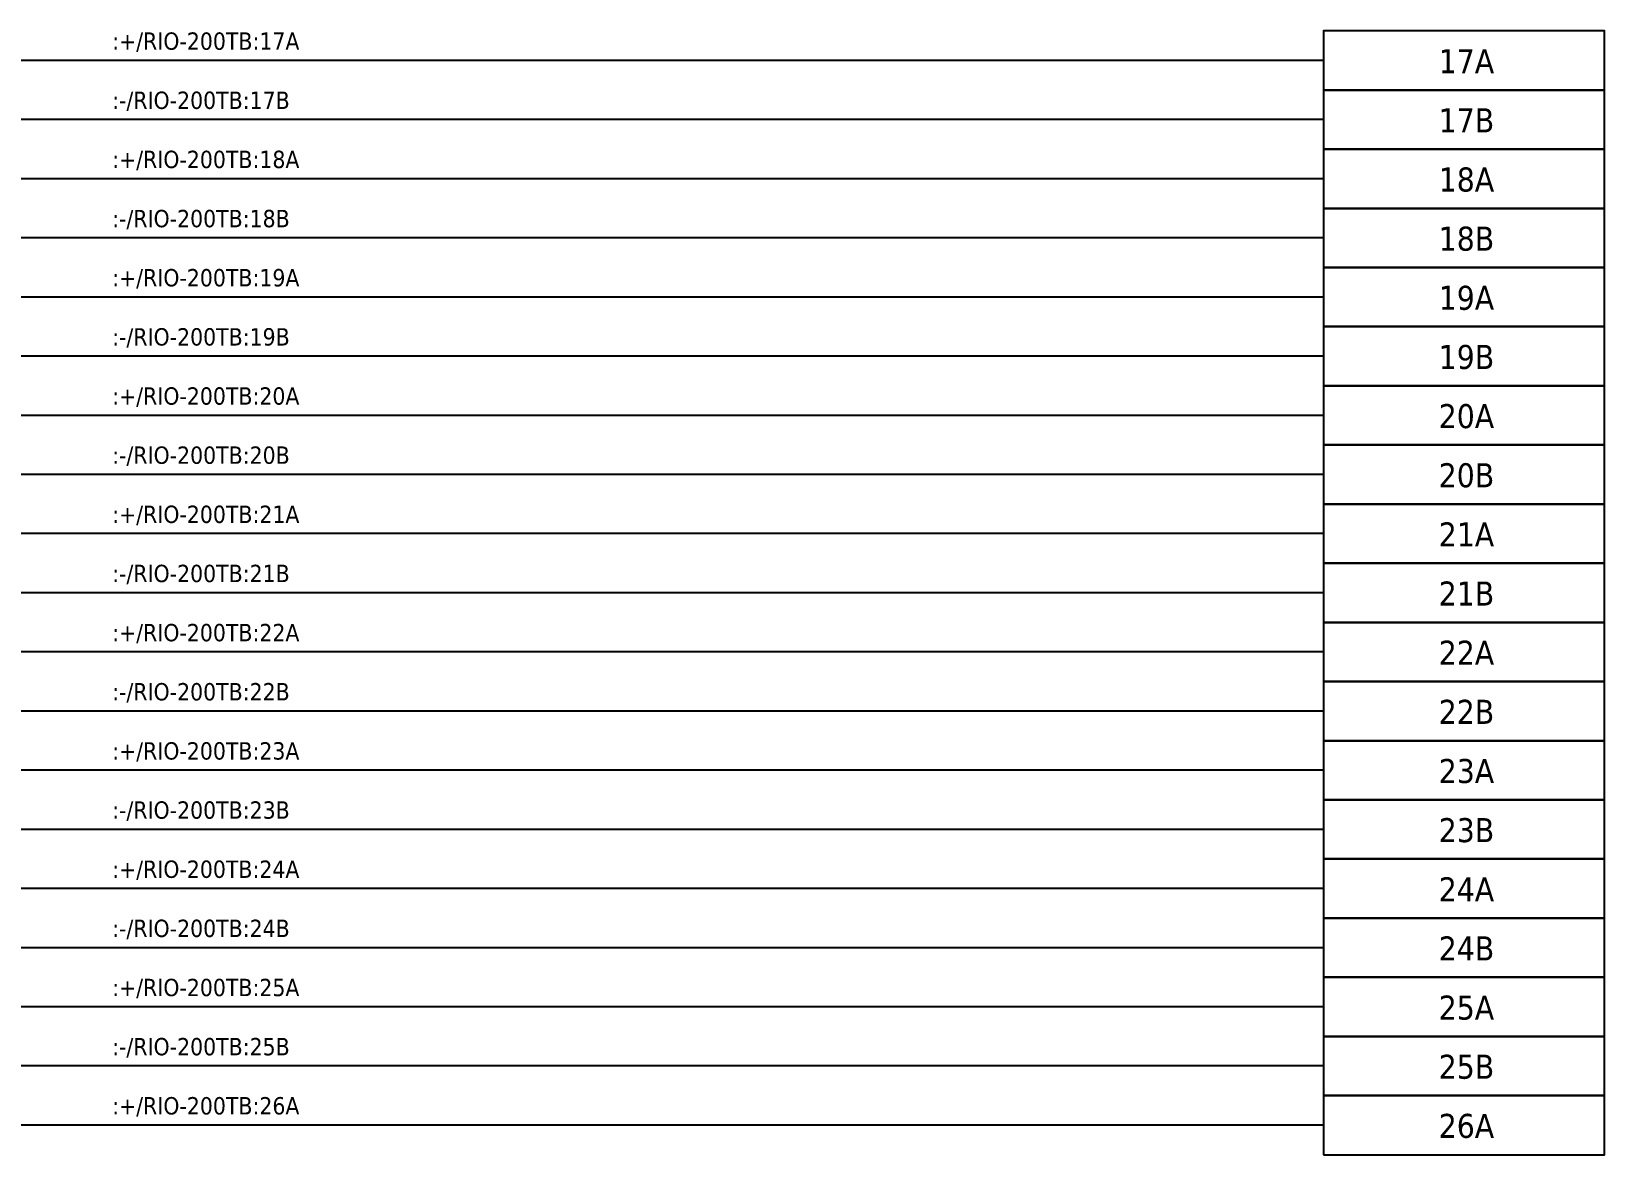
# Model space of a CAD drawing. Header units: millimetres. Extents: x 0 to 1792788, y -13 to 262234.
# Drawn here: x 100.6 to 207, y 75.6 to 151 of the extents above; entities that cross this region are included whole.
import ezdxf
from ezdxf.enums import TextEntityAlignment as Align

# ---------------------------------------------------------------- set-up
doc = ezdxf.new("R2010")
doc.units = ezdxf.units.MM
for name, color, linetype, lineweight in [('EPLAN300', 5, 'Continuous', 25), ('EPLAN311', 7, 'Continuous', 25), ('EPLAN405', 7, 'Continuous', 25), ('EPLAN421', 5, 'Continuous', 35), ('EPLAN433', 251, 'Continuous', 35), ('EPLAN501', 7, 'Continuous', 35)]:
    doc.layers.add(name, color=color, linetype=linetype, lineweight=lineweight)
doc.styles.add('Tahoma', font='')
doc.styles.get('Tahoma').set_extended_font_data('Tahoma')

# ---------------------------------------------------------------- blocks, each defined once
blk = doc.blocks.new('EPLSYM_LibrarySPECIAL_en_US_Symbol427_Variant5_Placement1_32')
at = {"layer": 'EPLAN421', "color": 5, "style": 'Tahoma'}
for tag, p in [('17_20029[1]', (-0.9525, 3.335)), ('17_20029[2]', (20.0025, 3.335))]:
    blk.add_attdef(tag, text='', height=1.1739, dxfattribs=at).set_placement(p, align=Align.BOTTOM_RIGHT)
at = {"layer": 'EPLAN433', "color": 251, "style": 'Tahoma'}
blk.add_attdef('17_20406_1', text='', height=1.6254, dxfattribs=at).set_placement((0.9525, 1.5875), align=Align.BOTTOM_RIGHT)
blk.add_attdef('17_20406', text='', height=1.6254, dxfattribs=at).set_placement((0.9525, 1.5875), align=Align.BOTTOM_LEFT)
blk = doc.blocks.new('EPLSYM_LibrarySPECIAL_en_US_Symbol427_Variant5_Placement1_33')
at = {"layer": 'EPLAN421', "color": 5, "style": 'Tahoma'}
for tag, p in [('17_20029[1]', (-0.9525, 3.335)), ('17_20029[2]', (20.0025, 3.335))]:
    blk.add_attdef(tag, text='', height=1.1739, dxfattribs=at).set_placement(p, align=Align.BOTTOM_RIGHT)
at = {"layer": 'EPLAN433', "color": 251, "style": 'Tahoma'}
blk.add_attdef('17_20406_1', text='', height=1.6254, dxfattribs=at).set_placement((0.9525, 1.5875), align=Align.BOTTOM_RIGHT)
blk.add_attdef('17_20406', text='', height=1.6254, dxfattribs=at).set_placement((0.9525, 1.5875), align=Align.BOTTOM_LEFT)
blk = doc.blocks.new('EPLSYM_LibrarySPECIAL_en_US_Symbol427_Variant5_Placement1_34')
at = {"layer": 'EPLAN421', "color": 5, "style": 'Tahoma'}
for tag, p in [('17_20029[1]', (-0.9525, 3.335)), ('17_20029[2]', (20.0025, 3.335))]:
    blk.add_attdef(tag, text='', height=1.1739, dxfattribs=at).set_placement(p, align=Align.BOTTOM_RIGHT)
at = {"layer": 'EPLAN433', "color": 251, "style": 'Tahoma'}
blk.add_attdef('17_20406_1', text='', height=1.6254, dxfattribs=at).set_placement((0.9525, 1.5875), align=Align.BOTTOM_RIGHT)
blk.add_attdef('17_20406', text='', height=1.6254, dxfattribs=at).set_placement((0.9525, 1.5875), align=Align.BOTTOM_LEFT)
blk = doc.blocks.new('EPLSYM_LibrarySPECIAL_en_US_Symbol427_Variant5_Placement1_35')
at = {"layer": 'EPLAN421', "color": 5, "style": 'Tahoma'}
for tag, p in [('17_20029[1]', (-0.9525, 3.335)), ('17_20029[2]', (20.0025, 3.335))]:
    blk.add_attdef(tag, text='', height=1.1739, dxfattribs=at).set_placement(p, align=Align.BOTTOM_RIGHT)
at = {"layer": 'EPLAN433', "color": 251, "style": 'Tahoma'}
blk.add_attdef('17_20406_1', text='', height=1.6254, dxfattribs=at).set_placement((0.9525, 1.5875), align=Align.BOTTOM_RIGHT)
blk.add_attdef('17_20406', text='', height=1.6254, dxfattribs=at).set_placement((0.9525, 1.5875), align=Align.BOTTOM_LEFT)
blk = doc.blocks.new('EPLSYM_LibrarySPECIAL_en_US_Symbol427_Variant5_Placement1_36')
at = {"layer": 'EPLAN421', "color": 5, "style": 'Tahoma'}
for tag, p in [('17_20029[1]', (-0.9525, 3.335)), ('17_20029[2]', (20.0025, 3.335))]:
    blk.add_attdef(tag, text='', height=1.1739, dxfattribs=at).set_placement(p, align=Align.BOTTOM_RIGHT)
at = {"layer": 'EPLAN433', "color": 251, "style": 'Tahoma'}
blk.add_attdef('17_20406_1', text='', height=1.6254, dxfattribs=at).set_placement((0.9525, 1.5875), align=Align.BOTTOM_RIGHT)
blk.add_attdef('17_20406', text='', height=1.6254, dxfattribs=at).set_placement((0.9525, 1.5875), align=Align.BOTTOM_LEFT)
blk = doc.blocks.new('EPLSYM_LibrarySPECIAL_en_US_Symbol427_Variant5_Placement1_37')
at = {"layer": 'EPLAN421', "color": 5, "style": 'Tahoma'}
for tag, p in [('17_20029[1]', (-0.9525, 3.335)), ('17_20029[2]', (20.0025, 3.335))]:
    blk.add_attdef(tag, text='', height=1.1739, dxfattribs=at).set_placement(p, align=Align.BOTTOM_RIGHT)
at = {"layer": 'EPLAN433', "color": 251, "style": 'Tahoma'}
blk.add_attdef('17_20406_1', text='', height=1.6254, dxfattribs=at).set_placement((0.9525, 1.5875), align=Align.BOTTOM_RIGHT)
blk.add_attdef('17_20406', text='', height=1.6254, dxfattribs=at).set_placement((0.9525, 1.5875), align=Align.BOTTOM_LEFT)
blk = doc.blocks.new('EPLSYM_LibrarySPECIAL_en_US_Symbol427_Variant5_Placement1_38')
at = {"layer": 'EPLAN421', "color": 5, "style": 'Tahoma'}
for tag, p in [('17_20029[1]', (-0.9525, 3.335)), ('17_20029[2]', (20.0025, 3.335))]:
    blk.add_attdef(tag, text='', height=1.1739, dxfattribs=at).set_placement(p, align=Align.BOTTOM_RIGHT)
at = {"layer": 'EPLAN433', "color": 251, "style": 'Tahoma'}
blk.add_attdef('17_20406_1', text='', height=1.6254, dxfattribs=at).set_placement((0.9525, 1.5875), align=Align.BOTTOM_RIGHT)
blk.add_attdef('17_20406', text='', height=1.6254, dxfattribs=at).set_placement((0.9525, 1.5875), align=Align.BOTTOM_LEFT)
blk = doc.blocks.new('EPLSYM_LibrarySPECIAL_en_US_Symbol427_Variant5_Placement1_39')
at = {"layer": 'EPLAN421', "color": 5, "style": 'Tahoma'}
for tag, p in [('17_20029[1]', (-0.9525, 3.335)), ('17_20029[2]', (20.0025, 3.335))]:
    blk.add_attdef(tag, text='', height=1.1739, dxfattribs=at).set_placement(p, align=Align.BOTTOM_RIGHT)
at = {"layer": 'EPLAN433', "color": 251, "style": 'Tahoma'}
blk.add_attdef('17_20406_1', text='', height=1.6254, dxfattribs=at).set_placement((0.9525, 1.5875), align=Align.BOTTOM_RIGHT)
blk.add_attdef('17_20406', text='', height=1.6254, dxfattribs=at).set_placement((0.9525, 1.5875), align=Align.BOTTOM_LEFT)
blk = doc.blocks.new('EPLSYM_LibrarySPECIAL_en_US_Symbol427_Variant5_Placement1_40')
at = {"layer": 'EPLAN421', "color": 5, "style": 'Tahoma'}
for tag, p in [('17_20029[1]', (-0.9525, 3.335)), ('17_20029[2]', (20.0025, 3.335))]:
    blk.add_attdef(tag, text='', height=1.1739, dxfattribs=at).set_placement(p, align=Align.BOTTOM_RIGHT)
at = {"layer": 'EPLAN433', "color": 251, "style": 'Tahoma'}
blk.add_attdef('17_20406_1', text='', height=1.6254, dxfattribs=at).set_placement((0.9525, 1.5875), align=Align.BOTTOM_RIGHT)
blk.add_attdef('17_20406', text='', height=1.6254, dxfattribs=at).set_placement((0.9525, 1.5875), align=Align.BOTTOM_LEFT)
blk = doc.blocks.new('EPLSYM_LibrarySPECIAL_en_US_Symbol427_Variant5_Placement1_41')
at = {"layer": 'EPLAN421', "color": 5, "style": 'Tahoma'}
for tag, p in [('17_20029[1]', (-0.9525, 3.335)), ('17_20029[2]', (20.0025, 3.335))]:
    blk.add_attdef(tag, text='', height=1.1739, dxfattribs=at).set_placement(p, align=Align.BOTTOM_RIGHT)
at = {"layer": 'EPLAN433', "color": 251, "style": 'Tahoma'}
blk.add_attdef('17_20406_1', text='', height=1.6254, dxfattribs=at).set_placement((0.9525, 1.5875), align=Align.BOTTOM_RIGHT)
blk.add_attdef('17_20406', text='', height=1.6254, dxfattribs=at).set_placement((0.9525, 1.5875), align=Align.BOTTOM_LEFT)
blk = doc.blocks.new('EPLSYM_LibrarySPECIAL_en_US_Symbol427_Variant5_Placement1_42')
at = {"layer": 'EPLAN421', "color": 5, "style": 'Tahoma'}
for tag, p in [('17_20029[1]', (-0.9525, 3.335)), ('17_20029[2]', (20.0025, 3.335))]:
    blk.add_attdef(tag, text='', height=1.1739, dxfattribs=at).set_placement(p, align=Align.BOTTOM_RIGHT)
at = {"layer": 'EPLAN433', "color": 251, "style": 'Tahoma'}
blk.add_attdef('17_20406_1', text='', height=1.6254, dxfattribs=at).set_placement((0.9525, 1.5875), align=Align.BOTTOM_RIGHT)
blk.add_attdef('17_20406', text='', height=1.6254, dxfattribs=at).set_placement((0.9525, 1.5875), align=Align.BOTTOM_LEFT)
blk = doc.blocks.new('EPLSYM_LibrarySPECIAL_en_US_Symbol427_Variant5_Placement1_43')
at = {"layer": 'EPLAN421', "color": 5, "style": 'Tahoma'}
for tag, p in [('17_20029[1]', (-0.9525, 3.335)), ('17_20029[2]', (20.0025, 3.335))]:
    blk.add_attdef(tag, text='', height=1.1739, dxfattribs=at).set_placement(p, align=Align.BOTTOM_RIGHT)
at = {"layer": 'EPLAN433', "color": 251, "style": 'Tahoma'}
blk.add_attdef('17_20406_1', text='', height=1.6254, dxfattribs=at).set_placement((0.9525, 1.5875), align=Align.BOTTOM_RIGHT)
blk.add_attdef('17_20406', text='', height=1.6254, dxfattribs=at).set_placement((0.9525, 1.5875), align=Align.BOTTOM_LEFT)
blk = doc.blocks.new('EPLSYM_LibrarySPECIAL_en_US_Symbol427_Variant5_Placement1_44')
at = {"layer": 'EPLAN421', "color": 5, "style": 'Tahoma'}
for tag, p in [('17_20029[1]', (-0.9525, 3.335)), ('17_20029[2]', (20.0025, 3.335))]:
    blk.add_attdef(tag, text='', height=1.1739, dxfattribs=at).set_placement(p, align=Align.BOTTOM_RIGHT)
at = {"layer": 'EPLAN433', "color": 251, "style": 'Tahoma'}
blk.add_attdef('17_20406_1', text='', height=1.6254, dxfattribs=at).set_placement((0.9525, 1.5875), align=Align.BOTTOM_RIGHT)
blk.add_attdef('17_20406', text='', height=1.6254, dxfattribs=at).set_placement((0.9525, 1.5875), align=Align.BOTTOM_LEFT)
blk = doc.blocks.new('EPLSYM_LibrarySPECIAL_en_US_Symbol427_Variant5_Placement1_45')
at = {"layer": 'EPLAN421', "color": 5, "style": 'Tahoma'}
for tag, p in [('17_20029[1]', (-0.9525, 3.335)), ('17_20029[2]', (20.0025, 3.335))]:
    blk.add_attdef(tag, text='', height=1.1739, dxfattribs=at).set_placement(p, align=Align.BOTTOM_RIGHT)
at = {"layer": 'EPLAN433', "color": 251, "style": 'Tahoma'}
blk.add_attdef('17_20406_1', text='', height=1.6254, dxfattribs=at).set_placement((0.9525, 1.5875), align=Align.BOTTOM_RIGHT)
blk.add_attdef('17_20406', text='', height=1.6254, dxfattribs=at).set_placement((0.9525, 1.5875), align=Align.BOTTOM_LEFT)
blk = doc.blocks.new('EPLSYM_LibrarySPECIAL_en_US_Symbol427_Variant5_Placement1_46')
at = {"layer": 'EPLAN421', "color": 5, "style": 'Tahoma'}
for tag, p in [('17_20029[1]', (-0.9525, 3.335)), ('17_20029[2]', (20.0025, 3.335))]:
    blk.add_attdef(tag, text='', height=1.1739, dxfattribs=at).set_placement(p, align=Align.BOTTOM_RIGHT)
at = {"layer": 'EPLAN433', "color": 251, "style": 'Tahoma'}
blk.add_attdef('17_20406_1', text='', height=1.6254, dxfattribs=at).set_placement((0.9525, 1.5875), align=Align.BOTTOM_RIGHT)
blk.add_attdef('17_20406', text='', height=1.6254, dxfattribs=at).set_placement((0.9525, 1.5875), align=Align.BOTTOM_LEFT)
blk = doc.blocks.new('EPLSYM_LibrarySPECIAL_en_US_Symbol427_Variant5_Placement1_47')
at = {"layer": 'EPLAN421', "color": 5, "style": 'Tahoma'}
for tag, p in [('17_20029[1]', (-0.9525, 3.335)), ('17_20029[2]', (20.0025, 3.335))]:
    blk.add_attdef(tag, text='', height=1.1739, dxfattribs=at).set_placement(p, align=Align.BOTTOM_RIGHT)
at = {"layer": 'EPLAN433', "color": 251, "style": 'Tahoma'}
blk.add_attdef('17_20406_1', text='', height=1.6254, dxfattribs=at).set_placement((0.9525, 1.5875), align=Align.BOTTOM_RIGHT)
blk.add_attdef('17_20406', text='', height=1.6254, dxfattribs=at).set_placement((0.9525, 1.5875), align=Align.BOTTOM_LEFT)
blk = doc.blocks.new('EPLSYM_LibrarySPECIAL_en_US_Symbol427_Variant5_Placement1_48')
at = {"layer": 'EPLAN421', "color": 5, "style": 'Tahoma'}
for tag, p in [('17_20029[1]', (-0.9525, 3.335)), ('17_20029[2]', (20.0025, 3.335))]:
    blk.add_attdef(tag, text='', height=1.1739, dxfattribs=at).set_placement(p, align=Align.BOTTOM_RIGHT)
at = {"layer": 'EPLAN433', "color": 251, "style": 'Tahoma'}
blk.add_attdef('17_20406_1', text='', height=1.6254, dxfattribs=at).set_placement((0.9525, 1.5875), align=Align.BOTTOM_RIGHT)
blk.add_attdef('17_20406', text='', height=1.6254, dxfattribs=at).set_placement((0.9525, 1.5875), align=Align.BOTTOM_LEFT)
blk = doc.blocks.new('EPLSYM_LibrarySPECIAL_en_US_Symbol427_Variant5_Placement1_49')
at = {"layer": 'EPLAN421', "color": 5, "style": 'Tahoma'}
for tag, p in [('17_20029[1]', (-0.9525, 3.335)), ('17_20029[2]', (20.0025, 3.335))]:
    blk.add_attdef(tag, text='', height=1.1739, dxfattribs=at).set_placement(p, align=Align.BOTTOM_RIGHT)
at = {"layer": 'EPLAN433', "color": 251, "style": 'Tahoma'}
blk.add_attdef('17_20406_1', text='', height=1.6254, dxfattribs=at).set_placement((0.9525, 1.5875), align=Align.BOTTOM_RIGHT)
blk.add_attdef('17_20406', text='', height=1.6254, dxfattribs=at).set_placement((0.9525, 1.5875), align=Align.BOTTOM_LEFT)
blk = doc.blocks.new('EPLSYM_LibrarySPECIAL_en_US_Symbol427_Variant5_Placement1_50')
at = {"layer": 'EPLAN421', "color": 5, "style": 'Tahoma'}
for tag, p in [('17_20029[1]', (-0.9525, 3.335)), ('17_20029[2]', (20.0025, 3.335))]:
    blk.add_attdef(tag, text='', height=1.1739, dxfattribs=at).set_placement(p, align=Align.BOTTOM_RIGHT)
at = {"layer": 'EPLAN433', "color": 251, "style": 'Tahoma'}
blk.add_attdef('17_20406_1', text='', height=1.6254, dxfattribs=at).set_placement((0.9525, 1.5875), align=Align.BOTTOM_RIGHT)
blk.add_attdef('17_20406', text='', height=1.6254, dxfattribs=at).set_placement((0.9525, 1.5875), align=Align.BOTTOM_LEFT)
blk = doc.blocks.new('EPLSYM_LibrarySPECIAL_Symbol308_Variant0_Placement0')
at = {"layer": 'EPLAN405', "color": 7, "style": 'Tahoma'}
for tag, p in [('17_31011', (1.5, 6.35)), ('17_31002', (1.5, 0.5))]:
    blk.add_attdef(tag, text='', height=1.17, dxfattribs=at).set_placement(p, align=Align.BOTTOM_LEFT)
for tag, p in [('17_31004', (1.5, 4.4)), ('17_31003', (1.5, 2.45))]:
    blk.add_attdef(tag, p, '', height=1.17, dxfattribs=at)

msp = doc.modelspace()

# ---------------------------------------------------------------- linework, layer by layer
at = {"layer": 'EPLAN300', "lineweight": 25, "ltscale": 4}
for points in [[(188, 147), (207, 147), (207, 151), (188, 151)], [(188, 143), (207, 143), (207, 147), (188, 147)], [(188, 139), (207, 139), (207, 143), (188, 143)], [(188, 135), (207, 135), (207, 139), (188, 139)], [(188, 131), (207, 131), (207, 135), (188, 135)], [(188, 127), (207, 127), (207, 131), (188, 131)], [(188, 123), (207, 123), (207, 127), (188, 127)], [(188, 119), (207, 119), (207, 123), (188, 123)], [(188, 115), (207, 115), (207, 119), (188, 119)], [(188, 111), (207, 111), (207, 115), (188, 115)], [(188, 107), (207, 107), (207, 111), (188, 111)], [(188, 103), (207, 103), (207, 107), (188, 107)], [(188, 99), (207, 99), (207, 103), (188, 103)], [(188, 95), (207, 95), (207, 99), (188, 99)], [(188, 91), (207, 91), (207, 95), (188, 95)], [(188, 87), (207, 87), (207, 91), (188, 91)], [(188, 83), (207, 83), (207, 87), (188, 87)], [(188, 79), (207, 79), (207, 83), (188, 83)], [(188, 75), (207, 75), (207, 79), (188, 79)]]:
    msp.add_lwpolyline(points, close=True, dxfattribs=at)
at = {"layer": 'EPLAN311', "ltscale": 4}
for p, q in [((188, 149), (39, 149)), ((188, 145), (39, 145)), ((188, 141), (39, 141)), ((188, 137), (39, 137)), ((188, 133), (39, 133)), ((188, 129), (39, 129)), ((188, 125), (39, 125)), ((188, 121), (39, 121)), ((188, 117), (39, 117)), ((188, 113), (39, 113)), ((188, 109), (39, 109)), ((188, 105), (39, 105)), ((188, 101), (39, 101)), ((188, 97), (39, 97)), ((188, 93), (39, 93)), ((188, 89), (39, 89)), ((188, 85), (39, 85)), ((188, 81), (39, 81)), ((188, 77), (39, 77))]:
    msp.add_line(p, q, dxfattribs=at)

# ---------------------------------------------------------------- block references
ref = msp.add_blockref('EPLSYM_LibrarySPECIAL_Symbol308_Variant0_Placement0', (106, 149))
ref.add_attrib('17_31011', ':+/RIO-200TB:17A', dxfattribs={"layer": 'EPLAN405', "color": 7, "height": 1.1739, "style": 'Tahoma'}).set_placement((106.05, 149.37), align=Align.BOTTOM_LEFT)
ref = msp.add_blockref('EPLSYM_LibrarySPECIAL_en_US_Symbol427_Variant5_Placement1_32', (188, 149))
ref.add_attrib('17_20011', '17A', dxfattribs={"layer": 'EPLAN501', "color": 7, "height": 1.625, "style": 'Tahoma'}).set_placement((197.66, 147.65), align=Align.BOTTOM_CENTER)
ref = msp.add_blockref('EPLSYM_LibrarySPECIAL_Symbol308_Variant0_Placement0', (106, 145))
ref.add_attrib('17_31011', ':-/RIO-200TB:17B', dxfattribs={"layer": 'EPLAN405', "color": 7, "height": 1.1739, "style": 'Tahoma'}).set_placement((106.05, 145.37), align=Align.BOTTOM_LEFT)
ref = msp.add_blockref('EPLSYM_LibrarySPECIAL_en_US_Symbol427_Variant5_Placement1_33', (188, 145))
ref.add_attrib('17_20011', '17B', dxfattribs={"layer": 'EPLAN501', "color": 7, "height": 1.625, "style": 'Tahoma'}).set_placement((197.66, 143.65), align=Align.BOTTOM_CENTER)
ref = msp.add_blockref('EPLSYM_LibrarySPECIAL_Symbol308_Variant0_Placement0', (106, 141))
ref.add_attrib('17_31011', ':+/RIO-200TB:18A', dxfattribs={"layer": 'EPLAN405', "color": 7, "height": 1.1739, "style": 'Tahoma'}).set_placement((106.05, 141.37), align=Align.BOTTOM_LEFT)
ref = msp.add_blockref('EPLSYM_LibrarySPECIAL_en_US_Symbol427_Variant5_Placement1_34', (188, 141))
ref.add_attrib('17_20011', '18A', dxfattribs={"layer": 'EPLAN501', "color": 7, "height": 1.625, "style": 'Tahoma'}).set_placement((197.66, 139.65), align=Align.BOTTOM_CENTER)
ref = msp.add_blockref('EPLSYM_LibrarySPECIAL_Symbol308_Variant0_Placement0', (106, 137))
ref.add_attrib('17_31011', ':-/RIO-200TB:18B', dxfattribs={"layer": 'EPLAN405', "color": 7, "height": 1.1739, "style": 'Tahoma'}).set_placement((106.05, 137.37), align=Align.BOTTOM_LEFT)
ref = msp.add_blockref('EPLSYM_LibrarySPECIAL_en_US_Symbol427_Variant5_Placement1_35', (188, 137))
ref.add_attrib('17_20011', '18B', dxfattribs={"layer": 'EPLAN501', "color": 7, "height": 1.625, "style": 'Tahoma'}).set_placement((197.66, 135.65), align=Align.BOTTOM_CENTER)
ref = msp.add_blockref('EPLSYM_LibrarySPECIAL_Symbol308_Variant0_Placement0', (106, 133))
ref.add_attrib('17_31011', ':+/RIO-200TB:19A', dxfattribs={"layer": 'EPLAN405', "color": 7, "height": 1.1739, "style": 'Tahoma'}).set_placement((106.05, 133.37), align=Align.BOTTOM_LEFT)
ref = msp.add_blockref('EPLSYM_LibrarySPECIAL_en_US_Symbol427_Variant5_Placement1_36', (188, 133))
ref.add_attrib('17_20011', '19A', dxfattribs={"layer": 'EPLAN501', "color": 7, "height": 1.625, "style": 'Tahoma'}).set_placement((197.66, 131.65), align=Align.BOTTOM_CENTER)
ref = msp.add_blockref('EPLSYM_LibrarySPECIAL_Symbol308_Variant0_Placement0', (106, 129))
ref.add_attrib('17_31011', ':-/RIO-200TB:19B', dxfattribs={"layer": 'EPLAN405', "color": 7, "height": 1.1739, "style": 'Tahoma'}).set_placement((106.05, 129.37), align=Align.BOTTOM_LEFT)
ref = msp.add_blockref('EPLSYM_LibrarySPECIAL_en_US_Symbol427_Variant5_Placement1_37', (188, 129))
ref.add_attrib('17_20011', '19B', dxfattribs={"layer": 'EPLAN501', "color": 7, "height": 1.625, "style": 'Tahoma'}).set_placement((197.66, 127.65), align=Align.BOTTOM_CENTER)
ref = msp.add_blockref('EPLSYM_LibrarySPECIAL_Symbol308_Variant0_Placement0', (106, 125))
ref.add_attrib('17_31011', ':+/RIO-200TB:20A', dxfattribs={"layer": 'EPLAN405', "color": 7, "height": 1.1739, "style": 'Tahoma'}).set_placement((106.05, 125.37), align=Align.BOTTOM_LEFT)
ref = msp.add_blockref('EPLSYM_LibrarySPECIAL_en_US_Symbol427_Variant5_Placement1_38', (188, 125))
ref.add_attrib('17_20011', '20A', dxfattribs={"layer": 'EPLAN501', "color": 7, "height": 1.625, "style": 'Tahoma'}).set_placement((197.66, 123.65), align=Align.BOTTOM_CENTER)
ref = msp.add_blockref('EPLSYM_LibrarySPECIAL_Symbol308_Variant0_Placement0', (106, 121))
ref.add_attrib('17_31011', ':-/RIO-200TB:20B', dxfattribs={"layer": 'EPLAN405', "color": 7, "height": 1.1739, "style": 'Tahoma'}).set_placement((106.05, 121.37), align=Align.BOTTOM_LEFT)
ref = msp.add_blockref('EPLSYM_LibrarySPECIAL_en_US_Symbol427_Variant5_Placement1_39', (188, 121))
ref.add_attrib('17_20011', '20B', dxfattribs={"layer": 'EPLAN501', "color": 7, "height": 1.625, "style": 'Tahoma'}).set_placement((197.66, 119.65), align=Align.BOTTOM_CENTER)
ref = msp.add_blockref('EPLSYM_LibrarySPECIAL_Symbol308_Variant0_Placement0', (106, 117))
ref.add_attrib('17_31011', ':+/RIO-200TB:21A', dxfattribs={"layer": 'EPLAN405', "color": 7, "height": 1.1739, "style": 'Tahoma'}).set_placement((106.05, 117.37), align=Align.BOTTOM_LEFT)
ref = msp.add_blockref('EPLSYM_LibrarySPECIAL_en_US_Symbol427_Variant5_Placement1_40', (188, 117))
ref.add_attrib('17_20011', '21A', dxfattribs={"layer": 'EPLAN501', "color": 7, "height": 1.625, "style": 'Tahoma'}).set_placement((197.66, 115.65), align=Align.BOTTOM_CENTER)
ref = msp.add_blockref('EPLSYM_LibrarySPECIAL_Symbol308_Variant0_Placement0', (106, 113))
ref.add_attrib('17_31011', ':-/RIO-200TB:21B', dxfattribs={"layer": 'EPLAN405', "color": 7, "height": 1.1739, "style": 'Tahoma'}).set_placement((106.05, 113.37), align=Align.BOTTOM_LEFT)
ref = msp.add_blockref('EPLSYM_LibrarySPECIAL_en_US_Symbol427_Variant5_Placement1_41', (188, 113))
ref.add_attrib('17_20011', '21B', dxfattribs={"layer": 'EPLAN501', "color": 7, "height": 1.625, "style": 'Tahoma'}).set_placement((197.66, 111.65), align=Align.BOTTOM_CENTER)
ref = msp.add_blockref('EPLSYM_LibrarySPECIAL_Symbol308_Variant0_Placement0', (106, 109))
ref.add_attrib('17_31011', ':+/RIO-200TB:22A', dxfattribs={"layer": 'EPLAN405', "color": 7, "height": 1.1739, "style": 'Tahoma'}).set_placement((106.05, 109.37), align=Align.BOTTOM_LEFT)
ref = msp.add_blockref('EPLSYM_LibrarySPECIAL_en_US_Symbol427_Variant5_Placement1_42', (188, 109))
ref.add_attrib('17_20011', '22A', dxfattribs={"layer": 'EPLAN501', "color": 7, "height": 1.625, "style": 'Tahoma'}).set_placement((197.66, 107.65), align=Align.BOTTOM_CENTER)
ref = msp.add_blockref('EPLSYM_LibrarySPECIAL_Symbol308_Variant0_Placement0', (106, 105))
ref.add_attrib('17_31011', ':-/RIO-200TB:22B', dxfattribs={"layer": 'EPLAN405', "color": 7, "height": 1.1739, "style": 'Tahoma'}).set_placement((106.05, 105.37), align=Align.BOTTOM_LEFT)
ref = msp.add_blockref('EPLSYM_LibrarySPECIAL_en_US_Symbol427_Variant5_Placement1_43', (188, 105))
ref.add_attrib('17_20011', '22B', dxfattribs={"layer": 'EPLAN501', "color": 7, "height": 1.625, "style": 'Tahoma'}).set_placement((197.66, 103.65), align=Align.BOTTOM_CENTER)
ref = msp.add_blockref('EPLSYM_LibrarySPECIAL_Symbol308_Variant0_Placement0', (106, 101))
ref.add_attrib('17_31011', ':+/RIO-200TB:23A', dxfattribs={"layer": 'EPLAN405', "color": 7, "height": 1.1739, "style": 'Tahoma'}).set_placement((106.05, 101.37), align=Align.BOTTOM_LEFT)
ref = msp.add_blockref('EPLSYM_LibrarySPECIAL_en_US_Symbol427_Variant5_Placement1_44', (188, 101))
ref.add_attrib('17_20011', '23A', dxfattribs={"layer": 'EPLAN501', "color": 7, "height": 1.625, "style": 'Tahoma'}).set_placement((197.66, 99.65), align=Align.BOTTOM_CENTER)
ref = msp.add_blockref('EPLSYM_LibrarySPECIAL_Symbol308_Variant0_Placement0', (106, 97))
ref.add_attrib('17_31011', ':-/RIO-200TB:23B', dxfattribs={"layer": 'EPLAN405', "color": 7, "height": 1.1739, "style": 'Tahoma'}).set_placement((106.05, 97.37), align=Align.BOTTOM_LEFT)
ref = msp.add_blockref('EPLSYM_LibrarySPECIAL_en_US_Symbol427_Variant5_Placement1_45', (188, 97))
ref.add_attrib('17_20011', '23B', dxfattribs={"layer": 'EPLAN501', "color": 7, "height": 1.625, "style": 'Tahoma'}).set_placement((197.66, 95.65), align=Align.BOTTOM_CENTER)
ref = msp.add_blockref('EPLSYM_LibrarySPECIAL_Symbol308_Variant0_Placement0', (106, 93))
ref.add_attrib('17_31011', ':+/RIO-200TB:24A', dxfattribs={"layer": 'EPLAN405', "color": 7, "height": 1.1739, "style": 'Tahoma'}).set_placement((106.05, 93.37), align=Align.BOTTOM_LEFT)
ref = msp.add_blockref('EPLSYM_LibrarySPECIAL_en_US_Symbol427_Variant5_Placement1_46', (188, 93))
ref.add_attrib('17_20011', '24A', dxfattribs={"layer": 'EPLAN501', "color": 7, "height": 1.625, "style": 'Tahoma'}).set_placement((197.66, 91.65), align=Align.BOTTOM_CENTER)
ref = msp.add_blockref('EPLSYM_LibrarySPECIAL_Symbol308_Variant0_Placement0', (106, 89))
ref.add_attrib('17_31011', ':-/RIO-200TB:24B', dxfattribs={"layer": 'EPLAN405', "color": 7, "height": 1.1739, "style": 'Tahoma'}).set_placement((106.05, 89.37), align=Align.BOTTOM_LEFT)
ref = msp.add_blockref('EPLSYM_LibrarySPECIAL_en_US_Symbol427_Variant5_Placement1_47', (188, 89))
ref.add_attrib('17_20011', '24B', dxfattribs={"layer": 'EPLAN501', "color": 7, "height": 1.625, "style": 'Tahoma'}).set_placement((197.66, 87.65), align=Align.BOTTOM_CENTER)
ref = msp.add_blockref('EPLSYM_LibrarySPECIAL_Symbol308_Variant0_Placement0', (106, 85))
ref.add_attrib('17_31011', ':+/RIO-200TB:25A', dxfattribs={"layer": 'EPLAN405', "color": 7, "height": 1.1739, "style": 'Tahoma'}).set_placement((106.05, 85.37), align=Align.BOTTOM_LEFT)
ref = msp.add_blockref('EPLSYM_LibrarySPECIAL_en_US_Symbol427_Variant5_Placement1_48', (188, 85))
ref.add_attrib('17_20011', '25A', dxfattribs={"layer": 'EPLAN501', "color": 7, "height": 1.625, "style": 'Tahoma'}).set_placement((197.66, 83.65), align=Align.BOTTOM_CENTER)
ref = msp.add_blockref('EPLSYM_LibrarySPECIAL_Symbol308_Variant0_Placement0', (106, 81))
ref.add_attrib('17_31011', ':-/RIO-200TB:25B', dxfattribs={"layer": 'EPLAN405', "color": 7, "height": 1.1739, "style": 'Tahoma'}).set_placement((106.05, 81.37), align=Align.BOTTOM_LEFT)
ref = msp.add_blockref('EPLSYM_LibrarySPECIAL_en_US_Symbol427_Variant5_Placement1_49', (188, 81))
ref.add_attrib('17_20011', '25B', dxfattribs={"layer": 'EPLAN501', "color": 7, "height": 1.625, "style": 'Tahoma'}).set_placement((197.66, 79.65), align=Align.BOTTOM_CENTER)
ref = msp.add_blockref('EPLSYM_LibrarySPECIAL_Symbol308_Variant0_Placement0', (106, 77))
ref.add_attrib('17_31011', ':+/RIO-200TB:26A', dxfattribs={"layer": 'EPLAN405', "color": 7, "height": 1.1739, "style": 'Tahoma'}).set_placement((106.05, 77.37), align=Align.BOTTOM_LEFT)
ref = msp.add_blockref('EPLSYM_LibrarySPECIAL_en_US_Symbol427_Variant5_Placement1_50', (188, 77))
ref.add_attrib('17_20011', '26A', dxfattribs={"layer": 'EPLAN501', "color": 7, "height": 1.625, "style": 'Tahoma'}).set_placement((197.66, 75.65), align=Align.BOTTOM_CENTER)

doc.saveas('drawing.dxf')
